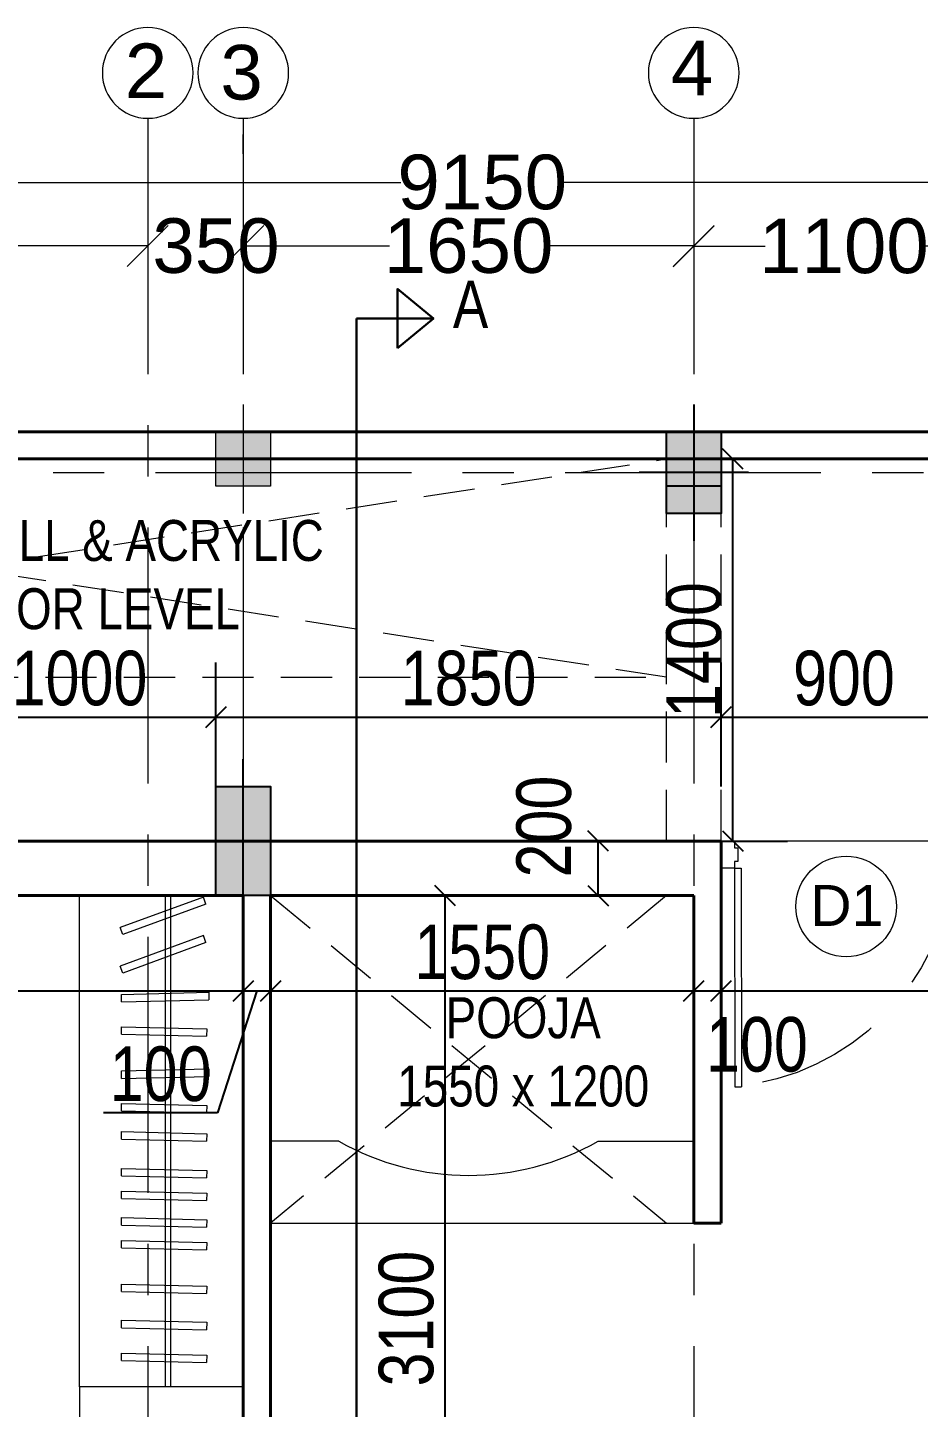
# Model space of a CAD drawing. Header units: metres. Extents: x 1689 to 2066, y 219 to 408.
# Drawn here: x 1905.57 to 1908.83, y 343.17 to 348.23 of the extents above; entities that cross this region are included whole.
import ezdxf
from ezdxf.enums import TextEntityAlignment as Align

# ---------------------------------------------------------------- set-up
doc = ezdxf.new("R2010")
doc.units = ezdxf.units.M
doc.header["$LTSCALE"] = 1.5
for name, pattern in [('00_toilet$0$8th floor plan$0$HIDDEN', [0.375, 0.25, -0.125]), ('CENTER', [2, 1.25, -0.25, 0.25, -0.25]), ('DASHED2', [0.375, 0.25, -0.125]), ('HIDDEN', [0.375, 0.25, -0.125])]:
    doc.linetypes.add(name, pattern=pattern)
for name, color, linetype, lineweight in [('A- DOOR WINDOW TAGS', 7, 'Continuous', 5), ('A-DOOR', 13, 'Continuous', 13), ('A-ELE 01', 7, 'Continuous', 15), ('A-FURNITURE', 252, 'Continuous', 5), ('A-GRID', 252, 'CENTER', 5), ('A-STAIR', 161, 'Continuous', 13), ('A-SYMBOL', 252, 'Continuous', 5), ('A-WALL', 1, 'Continuous', 40), ('A-Working Dimension', 42, 'Continuous', 5), ('COL', 4, 'Continuous', 25), ('COLUMN - STR', 6, 'Continuous', 15), ('GRID - BEAM - STR', 250, 'CENTER', 18)]:
    doc.layers.add(name, color=color, linetype=linetype, lineweight=lineweight)
for name, color, linetype in [('A-COLUMN', 7, 'Continuous'), ('A-Text', 7, 'Continuous'), ('COLUMN', 70, 'Continuous')]:
    doc.layers.add(name, color=color, linetype=linetype)
doc.styles.add('DIM', font='arial.ttf', dxfattribs={"width": 0.8, "height": 0.2})
doc.styles.add('PRADEEP - STR', font='swissel.ttf')
doc.styles.add('Roman', font='romans.shx', dxfattribs={"bigfont": 'bigfont.shx'})
doc.styles.get("Standard").update_dxf_attribs({"font": 'arial.ttf', "height": 0.2})
doc.linetypes.add('ZIGZAG', pattern='A,0.00254,-5.08,[131,ltypeshp.shx,S=5.08,R=0,X=-5.08,Y=0],-10.16,[131,ltypeshp.shx,S=5.08,R=180,X=5.08,Y=0],-5.08', length=20.32254)
doc.dimstyles.new('W-DIM', dxfattribs={"dimtxt": 0.125, "dimasz": 0.075, "dimexe": 0.2, "dimexo": 0.2, "dimgap": 0.04, "dimtad": 1, "dimdec": 0, "dimlfac": 1000, "dimzin": 0, "dimdsep": 46, "dimtxsty": 'DIM', "dimblk": 'OBLIQUE', "dimcen": 0.09, "dimclrt": 7, "dimadec": 0, "dimazin": 0, "dimtfac": 1, "dimtdec": 0, "dimtofl": 0, "dimtmove": 0, "dimatfit": 3, "dimldrblk": 'OPEN90', "dimfxl": 0.1, "dimtolj": 1, "dimtzin": 0, "dimarcsym": 0})
doc.dimstyles.new('Working Dim', dxfattribs={"dimtxt": 0.125, "dimasz": 0.15, "dimexe": 0.09, "dimexo": 0.0625, "dimgap": 0, "dimtad": 0, "dimdec": 0, "dimlfac": 1000, "dimzin": 0, "dimdsep": 46, "dimtxsty": 'Standard', "dimblk": 'OBLIQUE', "dimcen": 0.09, "dimse1": 1, "dimse2": 1, "dimclrd": 256, "dimclre": 256, "dimadec": 0, "dimazin": 0, "dimtfac": 1, "dimtdec": 0, "dimtofl": 0, "dimtmove": 1, "dimatfit": 3, "dimldrblk": 'OBLIQUE', "dimfxl": 1, "dimtolj": 1, "dimtzin": 0, "dimlwd": -1, "dimlwe": -1, "dimarcsym": 0})
pattern_1 = [(0, (0, 0), (0, 6.985), [5.08, -1.905]), (90, (0, 0), (-6.985, 4e-16), [5.08, -1.905])]

# ---------------------------------------------------------------- blocks, each defined once
blk = doc.blocks.new('terey')
h = blk.add_hatch()
h.set_pattern_fill('ANGLE')
h.set_pattern_definition(pattern_1)
h.paths.add_polyline_path([(1491.3427, 474.5722), (1491.5427, 474.5722), (1491.5427, 474.9722), (1491.3427, 474.9722)])
h = blk.add_hatch(color=7)
h.dxf.hatch_style = 1
h.paths.add_polyline_path([(1491.5427, 474.9722), (1491.3427, 474.9722), (1491.3427, 474.5722), (1491.5427, 474.5722)])
at = {"layer": 'A-FURNITURE'}
h = blk.add_hatch(dxfattribs=at)
h.set_pattern_fill('ANGLE')
h.set_pattern_definition(pattern_1)
h.paths.add_polyline_path([(1491.5427, 474.9722), (1491.3427, 474.9722), (1491.3427, 474.5722), (1491.5427, 474.5722)])
at = {"layer": 'A-FURNITURE', "color": 7}
blk.add_lwpolyline([(1491.3427, 474.9722), (1491.5427, 474.9722), (1491.5427, 474.5722), (1491.3427, 474.5722), (1491.3427, 474.9722)], dxfattribs=at)
blk = doc.blocks.new('DOOR 750 MM')
at = {"layer": 'A-DOOR', "lineweight": 5}
for p, q in [((0, 0), (-0.0001, -0.6677)), ((0.0206, 0), (0, 0)), ((0.0206, 0), (0.0205, -0.6677)), ((0.0205, -0.6677), (-0.0001, -0.6677))]:
    blk.add_line(p, q, dxfattribs=at)
for points in [[(-0.6471, 0.0207), (-0.6471, 0.0001), (-0.6883, 0.0001), (-0.6883, 0.0824), (-0.6471, 0.0824), (-0.6471, 0.0618), (-0.6368, 0.0618), (-0.6368, 0.0207)], [(0.0206, 0.0206), (0.0206, 0), (0.0617, 0), (0.0617, 0.0823), (0.0206, 0.0823), (0.0206, 0.0617), (0.0103, 0.0617), (0.0103, 0.0206)]]:
    blk.add_lwpolyline(points, close=True, dxfattribs=at)
at = {"layer": 'A-DOOR', "color": 150, "linetype": 'HIDDEN', "lineweight": 5}
blk.add_arc((0.0891, 0.0685), 0.7394, 185.3116, 264.6729, dxfattribs=at)
blk = doc.blocks.new('_Oblique')
at = {"color": 0, "linetype": 'ByBlock', "lineweight": -2}
blk.add_line((-0.5, -0.5), (0.5, 0.5), dxfattribs=at)
blk = doc.blocks.new('*D258')
at = {"layer": 'A-Working Dimension', "transparency": 16777216}
for p, q in [((1902.7575, 347.4273), (1904.0843, 347.4273)), ((1906.0075, 347.4273), (1904.6807, 347.4273))]:
    blk.add_line(p, q, dxfattribs=at)
at = {"layer": 'Defpoints', "color": 0, "linetype": 'Continuous', "transparency": 16777216}
for p in [(1902.7575, 347.5186), (1906.0075, 347.4273), (1906.0075, 347.1984)]:
    blk.add_point(p, dxfattribs=at)
at = {"layer": 'A-Working Dimension', "linetype": 'Continuous', "transparency": 16777216, "xscale": 0.15, "yscale": 0.15, "zscale": 0.15, "rotation": 180}
blk.add_blockref('_Oblique', (1902.7575, 347.4273), dxfattribs=at)
at = {"layer": 'A-Working Dimension', "linetype": 'Continuous', "transparency": 16777216, "xscale": 0.15, "yscale": 0.15, "zscale": 0.15}
blk.add_blockref('_Oblique', (1906.0075, 347.4273), dxfattribs=at)
at = {"layer": 'A-Working Dimension', "color": 0, "linetype": 'Continuous', "transparency": 16777216, "insert": (1904.3825, 347.4273), "char_height": 0.2, "attachment_point": 5}
blk.add_mtext('\\A1;3250', dxfattribs=at)
blk = doc.blocks.new('*D259')
at = {"layer": 'A-Working Dimension', "transparency": 16777216}
for p, q in [((1906.0075, 347.4273), (1905.8575, 347.4273)), ((1906.3575, 347.4273), (1906.5075, 347.4273))]:
    blk.add_line(p, q, dxfattribs=at)
at = {"layer": 'Defpoints', "color": 0, "linetype": 'Continuous', "transparency": 16777216}
for p in [(1906.0075, 347.4273), (1906.3575, 347.4273), (1906.3575, 347.4028)]:
    blk.add_point(p, dxfattribs=at)
at = {"layer": 'A-Working Dimension', "linetype": 'Continuous', "transparency": 16777216, "xscale": 0.15, "yscale": 0.15, "zscale": 0.15}
blk.add_blockref('_Oblique', (1906.0075, 347.4273), dxfattribs=at)
at = {"layer": 'A-Working Dimension', "linetype": 'Continuous', "transparency": 16777216, "xscale": 0.15, "yscale": 0.15, "zscale": 0.15, "rotation": 180}
blk.add_blockref('_Oblique', (1906.3575, 347.4273), dxfattribs=at)
at = {"layer": 'A-Working Dimension', "color": 0, "linetype": 'Continuous', "transparency": 16777216, "insert": (1906.2575, 347.4273), "char_height": 0.2, "attachment_point": 5}
blk.add_mtext('\\A1;350', dxfattribs=at)
blk = doc.blocks.new('*D260')
at = {"layer": 'A-Working Dimension', "transparency": 16777216}
for p, q in [((1906.3575, 347.4273), (1906.8936, 347.4273)), ((1908.0075, 347.4273), (1907.4714, 347.4273))]:
    blk.add_line(p, q, dxfattribs=at)
at = {"layer": 'Defpoints', "color": 0, "linetype": 'Continuous', "transparency": 16777216}
for p in [(1906.3575, 347.4273), (1908.0075, 347.4273), (1908.0075, 347.4042)]:
    blk.add_point(p, dxfattribs=at)
at = {"layer": 'A-Working Dimension', "linetype": 'Continuous', "transparency": 16777216, "xscale": 0.15, "yscale": 0.15, "zscale": 0.15, "rotation": 180}
blk.add_blockref('_Oblique', (1906.3575, 347.4273), dxfattribs=at)
at = {"layer": 'A-Working Dimension', "linetype": 'Continuous', "transparency": 16777216, "xscale": 0.15, "yscale": 0.15, "zscale": 0.15}
blk.add_blockref('_Oblique', (1908.0075, 347.4273), dxfattribs=at)
at = {"layer": 'A-Working Dimension', "color": 0, "linetype": 'Continuous', "transparency": 16777216, "insert": (1907.1825, 347.4273), "char_height": 0.2, "attachment_point": 5}
blk.add_mtext('\\A1;1650', dxfattribs=at)
blk = doc.blocks.new('*D225')
at = {"layer": 'A-Working Dimension', "transparency": 16777216}
for p, q in [((1902.658, 347.6605), (1906.9344, 347.6605)), ((1911.8075, 347.6605), (1907.531, 347.6605))]:
    blk.add_line(p, q, dxfattribs=at)
at = {"layer": 'Defpoints', "color": 0, "linetype": 'Continuous', "transparency": 16777216}
for p in [(1902.658, 347.6605), (1911.8075, 347.6605), (1911.8075, 347.6605)]:
    blk.add_point(p, dxfattribs=at)
at = {"layer": 'A-Working Dimension', "linetype": 'Continuous', "transparency": 16777216, "xscale": 0.15, "yscale": 0.15, "zscale": 0.15, "rotation": 180}
blk.add_blockref('_Oblique', (1902.658, 347.6605), dxfattribs=at)
at = {"layer": 'A-Working Dimension', "linetype": 'Continuous', "transparency": 16777216, "xscale": 0.15, "yscale": 0.15, "zscale": 0.15}
blk.add_blockref('_Oblique', (1911.8075, 347.6605), dxfattribs=at)
at = {"layer": 'A-Working Dimension', "color": 0, "linetype": 'Continuous', "transparency": 16777216, "insert": (1907.2327, 347.6605), "char_height": 0.2, "attachment_point": 5}
blk.add_mtext('\\A1;9150', dxfattribs=at)
blk = doc.blocks.new('*D229')
at = {"layer": 'A-Working Dimension', "color": 0, "linetype": 'Continuous', "lineweight": -2, "transparency": 16777216}
for p, q in [((1905.2575, 345.4467), (1905.2575, 345.9006)), ((1906.2575, 345.4467), (1906.2575, 345.9006)), ((1905.2575, 345.7006), (1906.2575, 345.7006))]:
    blk.add_line(p, q, dxfattribs=at)
at = {"layer": 'Defpoints', "color": 0, "linetype": 'Continuous', "transparency": 16777216}
for p in [(1906.2575, 345.7006), (1905.2575, 345.2467), (1906.2575, 345.2467)]:
    blk.add_point(p, dxfattribs=at)
at = {"layer": 'A-Working Dimension', "color": 0, "linetype": 'Continuous', "lineweight": -2, "transparency": 16777216, "xscale": 0.075, "yscale": 0.075, "zscale": 0.075, "rotation": 180}
blk.add_blockref('_Oblique', (1905.2575, 345.7006), dxfattribs=at)
at = {"layer": 'A-Working Dimension', "color": 0, "linetype": 'Continuous', "lineweight": -2, "transparency": 16777216, "xscale": 0.075, "yscale": 0.075, "zscale": 0.075}
blk.add_blockref('_Oblique', (1906.2575, 345.7006), dxfattribs=at)
at = {"layer": 'A-Working Dimension', "linetype": 'Continuous', "transparency": 16777216, "insert": (1905.7575, 345.8427), "char_height": 0.2, "attachment_point": 5, "style": 'DIM'}
blk.add_mtext('\\A1;1000', dxfattribs=at)
blk = doc.blocks.new('_Open90')
at = {"color": 0, "linetype": 'ByBlock', "lineweight": -2}
for p, q in [((0, 0), (-1, 0)), ((-0.5, 0.5), (0, 0)), ((0, 0), (-0.5, -0.5))]:
    blk.add_line(p, q, dxfattribs=at)
blk = doc.blocks.new('*D383')
at = {"layer": 'A-Working Dimension', "color": 0, "linetype": 'Continuous', "lineweight": -2, "transparency": 16777216}
for p, q in [((1906.2575, 345.4469), (1906.2575, 345.9006)), ((1908.1075, 345.4467), (1908.1075, 345.9006)), ((1906.2575, 345.7006), (1908.1075, 345.7006))]:
    blk.add_line(p, q, dxfattribs=at)
at = {"layer": 'Defpoints', "color": 0, "linetype": 'Continuous', "transparency": 16777216}
for p in [(1908.1075, 345.7006), (1906.2575, 345.2469), (1908.1075, 345.2467)]:
    blk.add_point(p, dxfattribs=at)
at = {"layer": 'A-Working Dimension', "color": 0, "linetype": 'Continuous', "lineweight": -2, "transparency": 16777216, "xscale": 0.075, "yscale": 0.075, "zscale": 0.075, "rotation": 180}
blk.add_blockref('_Oblique', (1906.2575, 345.7006), dxfattribs=at)
at = {"layer": 'A-Working Dimension', "color": 0, "linetype": 'Continuous', "lineweight": -2, "transparency": 16777216, "xscale": 0.075, "yscale": 0.075, "zscale": 0.075}
blk.add_blockref('_Oblique', (1908.1075, 345.7006), dxfattribs=at)
at = {"layer": 'A-Working Dimension', "linetype": 'Continuous', "transparency": 16777216, "insert": (1907.1825, 345.8427), "char_height": 0.2, "attachment_point": 5, "style": 'DIM'}
blk.add_mtext('\\A1;1850', dxfattribs=at)
blk = doc.blocks.new('*D230')
at = {"layer": 'A-Working Dimension', "color": 0, "linetype": 'Continuous', "lineweight": -2, "transparency": 16777216}
for p, q in [((1908.1075, 345.4467), (1908.1075, 345.9006)), ((1909.0075, 345.4468), (1909.0075, 345.9006)), ((1908.1075, 345.7006), (1909.0075, 345.7006))]:
    blk.add_line(p, q, dxfattribs=at)
at = {"layer": 'Defpoints', "color": 0, "linetype": 'Continuous', "transparency": 16777216}
for p in [(1909.0075, 345.7006), (1908.1075, 345.2467), (1909.0075, 345.2468, 0)]:
    blk.add_point(p, dxfattribs=at)
at = {"layer": 'A-Working Dimension', "color": 0, "linetype": 'Continuous', "lineweight": -2, "transparency": 16777216, "xscale": 0.075, "yscale": 0.075, "zscale": 0.075, "rotation": 180}
blk.add_blockref('_Oblique', (1908.1075, 345.7006), dxfattribs=at)
at = {"layer": 'A-Working Dimension', "color": 0, "linetype": 'Continuous', "lineweight": -2, "transparency": 16777216, "xscale": 0.075, "yscale": 0.075, "zscale": 0.075}
blk.add_blockref('_Oblique', (1909.0075, 345.7006), dxfattribs=at)
at = {"layer": 'A-Working Dimension', "linetype": 'Continuous', "transparency": 16777216, "insert": (1908.5575, 345.8427), "char_height": 0.2, "attachment_point": 5, "style": 'DIM'}
blk.add_mtext('\\A1;900', dxfattribs=at)
blk = doc.blocks.new('*D234')
at = {"layer": 'A-Working Dimension', "color": 0, "linetype": 'Continuous', "lineweight": -2, "transparency": 16777216}
for p, q in [((1902.7575, 344.6972), (1906.3575, 344.6972)), ((1902.7575, 344.5676), (1902.7575, 344.4972))]:
    blk.add_line(p, q, dxfattribs=at)
at = {"layer": 'Defpoints', "color": 0, "linetype": 'Continuous', "transparency": 16777216}
for p in [(1902.7575, 344.7676), (1906.3575, 344.6972), (1906.3575, 344.6972)]:
    blk.add_point(p, dxfattribs=at)
at = {"layer": 'A-Working Dimension', "color": 0, "linetype": 'Continuous', "lineweight": -2, "transparency": 16777216, "xscale": 0.075, "yscale": 0.075, "zscale": 0.075, "rotation": 180}
blk.add_blockref('_Oblique', (1902.7575, 344.6972), dxfattribs=at)
at = {"layer": 'A-Working Dimension', "color": 0, "linetype": 'Continuous', "lineweight": -2, "transparency": 16777216, "xscale": 0.075, "yscale": 0.075, "zscale": 0.075}
blk.add_blockref('_Oblique', (1906.3575, 344.6972), dxfattribs=at)
at = {"layer": 'A-Working Dimension', "linetype": 'Continuous', "transparency": 16777216, "insert": (1904.5575, 344.8394), "char_height": 0.2, "attachment_point": 5, "style": 'DIM'}
blk.add_mtext('\\A1;3600', dxfattribs=at)
blk = doc.blocks.new('*D235')
at = {"layer": 'A-Working Dimension', "color": 0, "linetype": 'Continuous', "lineweight": -2, "transparency": 16777216}
for p, q in [((1906.4075, 344.6972), (1906.2633, 344.2504)), ((1906.3575, 344.6972), (1906.4575, 344.6972)), ((1906.2633, 344.2504), (1905.8454, 344.2504))]:
    blk.add_line(p, q, dxfattribs=at)
at = {"layer": 'Defpoints', "color": 0, "linetype": 'Continuous', "transparency": 16777216}
for p in [(1906.3575, 344.6972), (1906.4575, 344.6972), (1906.4575, 344.6972)]:
    blk.add_point(p, dxfattribs=at)
at = {"layer": 'A-Working Dimension', "color": 0, "linetype": 'Continuous', "lineweight": -2, "transparency": 16777216, "xscale": 0.075, "yscale": 0.075, "zscale": 0.075, "rotation": 180}
blk.add_blockref('_Oblique', (1906.3575, 344.6972), dxfattribs=at)
at = {"layer": 'A-Working Dimension', "color": 0, "linetype": 'Continuous', "lineweight": -2, "transparency": 16777216, "xscale": 0.075, "yscale": 0.075, "zscale": 0.075}
blk.add_blockref('_Oblique', (1906.4575, 344.6972), dxfattribs=at)
at = {"layer": 'A-Working Dimension', "linetype": 'Continuous', "transparency": 16777216, "insert": (1906.0544, 344.3925), "char_height": 0.2, "attachment_point": 5, "style": 'DIM'}
blk.add_mtext('\\A1;100', dxfattribs=at)
blk = doc.blocks.new('*D386')
at = {"layer": 'A-Working Dimension', "color": 0, "linetype": 'Continuous', "lineweight": -2, "transparency": 16777216}
for p, q in [((1906.4575, 344.6972), (1908.0075, 344.6972)), ((1908.0075, 344.5676), (1908.0075, 344.4972))]:
    blk.add_line(p, q, dxfattribs=at)
at = {"layer": 'Defpoints', "color": 0, "linetype": 'Continuous', "transparency": 16777216}
for p in [(1908.0075, 344.7676), (1906.4575, 344.6972), (1908.0075, 344.6972)]:
    blk.add_point(p, dxfattribs=at)
at = {"layer": 'A-Working Dimension', "color": 0, "linetype": 'Continuous', "lineweight": -2, "transparency": 16777216, "xscale": 0.075, "yscale": 0.075, "zscale": 0.075, "rotation": 180}
blk.add_blockref('_Oblique', (1906.4575, 344.6972), dxfattribs=at)
at = {"layer": 'A-Working Dimension', "color": 0, "linetype": 'Continuous', "lineweight": -2, "transparency": 16777216, "xscale": 0.075, "yscale": 0.075, "zscale": 0.075}
blk.add_blockref('_Oblique', (1908.0075, 344.6972), dxfattribs=at)
at = {"layer": 'A-Working Dimension', "linetype": 'Continuous', "transparency": 16777216, "insert": (1907.2325, 344.8393), "char_height": 0.2, "attachment_point": 5, "style": 'DIM'}
blk.add_mtext('\\A1;1550', dxfattribs=at)
blk = doc.blocks.new('*D387')
at = {"layer": 'A-Working Dimension', "color": 0, "linetype": 'Continuous', "lineweight": -2, "transparency": 16777216}
for p, q in [((1908.0075, 344.6972), (1908.1075, 344.6972)), ((1908.1075, 344.5676), (1908.1075, 344.4972))]:
    blk.add_line(p, q, dxfattribs=at)
at = {"layer": 'Defpoints', "color": 0, "linetype": 'Continuous', "transparency": 16777216}
for p in [(1908.1075, 344.7676), (1908.0075, 344.6972), (1908.1075, 344.6972)]:
    blk.add_point(p, dxfattribs=at)
at = {"layer": 'A-Working Dimension', "color": 0, "linetype": 'Continuous', "lineweight": -2, "transparency": 16777216, "xscale": 0.075, "yscale": 0.075, "zscale": 0.075, "rotation": 180}
blk.add_blockref('_Oblique', (1908.0075, 344.6972), dxfattribs=at)
at = {"layer": 'A-Working Dimension', "color": 0, "linetype": 'Continuous', "lineweight": -2, "transparency": 16777216, "xscale": 0.075, "yscale": 0.075, "zscale": 0.075}
blk.add_blockref('_Oblique', (1908.1075, 344.6972), dxfattribs=at)
at = {"layer": 'A-Working Dimension', "linetype": 'Continuous', "transparency": 16777216, "insert": (1908.239, 344.5004), "char_height": 0.2, "attachment_point": 5, "style": 'DIM'}
blk.add_mtext('\\A1;100', dxfattribs=at)
blk = doc.blocks.new('*D236')
at = {"layer": 'A-Working Dimension', "transparency": 16777216}
for p, q in [((1908.0075, 347.4264), (1908.2686, 347.4264)), ((1909.1075, 347.4264), (1908.8464, 347.4264))]:
    blk.add_line(p, q, dxfattribs=at)
at = {"layer": 'Defpoints', "color": 0, "linetype": 'Continuous', "transparency": 16777216}
for p in [(1908.0075, 347.4273), (1909.1075, 347.4273), (1909.1075, 347.4264)]:
    blk.add_point(p, dxfattribs=at)
at = {"layer": 'A-Working Dimension', "linetype": 'Continuous', "transparency": 16777216, "xscale": 0.15, "yscale": 0.15, "zscale": 0.15, "rotation": 180}
blk.add_blockref('_Oblique', (1908.0075, 347.4264), dxfattribs=at)
at = {"layer": 'A-Working Dimension', "linetype": 'Continuous', "transparency": 16777216, "xscale": 0.15, "yscale": 0.15, "zscale": 0.15}
blk.add_blockref('_Oblique', (1909.1075, 347.4264), dxfattribs=at)
at = {"layer": 'A-Working Dimension', "color": 0, "linetype": 'Continuous', "transparency": 16777216, "insert": (1908.5575, 347.4264), "char_height": 0.2, "attachment_point": 5}
blk.add_mtext('\\A1;1100', dxfattribs=at)
blk = doc.blocks.new('*D265')
at = {"layer": 'A-Working Dimension', "color": 0, "lineweight": -2, "transparency": 16777216}
for p, q in [((1908.1075, 344.6972), (1911.6075, 344.6972)), ((1908.1075, 344.5676), (1908.1075, 344.4972)), ((1911.6075, 344.5072), (1911.6075, 344.4972))]:
    blk.add_line(p, q, dxfattribs=at)
at = {"layer": 'Defpoints', "color": 0, "transparency": 16777216}
for p in [(1908.1075, 344.7676), (1911.6075, 344.7072), (1911.6075, 344.6972)]:
    blk.add_point(p, dxfattribs=at)
at = {"layer": 'A-Working Dimension', "color": 0, "lineweight": -2, "transparency": 16777216, "xscale": 0.075, "yscale": 0.075, "zscale": 0.075, "rotation": 180}
blk.add_blockref('_Oblique', (1908.1075, 344.6972), dxfattribs=at)
at = {"layer": 'A-Working Dimension', "color": 0, "lineweight": -2, "transparency": 16777216, "xscale": 0.075, "yscale": 0.075, "zscale": 0.075}
blk.add_blockref('_Oblique', (1911.6075, 344.6972), dxfattribs=at)
at = {"layer": 'A-Working Dimension', "transparency": 16777216, "insert": (1909.8575, 344.8394), "char_height": 0.2, "attachment_point": 5, "style": 'DIM'}
blk.add_mtext('\\A1;3500', dxfattribs=at)
blk = doc.blocks.new('*D428')
at = {"layer": 'A-Working Dimension', "color": 0, "lineweight": -2, "transparency": 16777216}
for p, q in [((1907.097, 341.9467), (1907.097, 345.0467)), ((1907.286, 345.0467), (1907.297, 345.0467))]:
    blk.add_line(p, q, dxfattribs=at)
at = {"layer": 'Defpoints', "color": 0, "transparency": 16777216}
for p in [(1907.086, 345.0467), (1907.097, 345.0467), (1907.097, 341.9467)]:
    blk.add_point(p, dxfattribs=at)
at = {"layer": 'A-Working Dimension', "color": 0, "lineweight": -2, "transparency": 16777216, "xscale": 0.075, "yscale": 0.075, "zscale": 0.075}
for p, rotation in [((1907.097, 345.0467), 90), ((1907.097, 341.9467), 270)]:
    blk.add_blockref('_Oblique', p, dxfattribs=dict(at, rotation=rotation))
at = {"layer": 'A-Working Dimension', "transparency": 16777216, "insert": (1906.9548, 343.4967), "char_height": 0.2, "attachment_point": 5, "rotation": 90, "style": 'DIM'}
blk.add_mtext('\\A1;3100', dxfattribs=at)
blk = doc.blocks.new('*D273')
at = {"layer": 'A-Working Dimension', "color": 0, "lineweight": -2, "transparency": 16777216}
for p, q in [((1907.6575, 345.0467), (1907.6575, 345.2469)), ((1907.8541, 345.2469), (1907.8575, 345.2469))]:
    blk.add_line(p, q, dxfattribs=at)
at = {"layer": 'Defpoints', "color": 0, "transparency": 16777216}
for p in [(1907.6541, 345.2469), (1907.6575, 345.2469), (1907.6575, 345.0467)]:
    blk.add_point(p, dxfattribs=at)
at = {"layer": 'A-Working Dimension', "color": 0, "lineweight": -2, "transparency": 16777216, "xscale": 0.075, "yscale": 0.075, "zscale": 0.075}
for p, rotation in [((1907.6575, 345.2469), 90), ((1907.6575, 345.0467), 270)]:
    blk.add_blockref('_Oblique', p, dxfattribs=dict(at, rotation=rotation))
at = {"layer": 'A-Working Dimension', "transparency": 16777216, "insert": (1907.4591, 345.2997), "char_height": 0.2, "attachment_point": 5, "rotation": 90, "style": 'DIM'}
blk.add_mtext('\\A1;200', dxfattribs=at)
blk = doc.blocks.new('*D429')
at = {"layer": 'A-Working Dimension', "color": 0, "lineweight": -2, "transparency": 16777216}
for p, q in [((1907.2455, 346.6467), (1908.3504, 346.6467)), ((1908.1504, 345.2467), (1908.1504, 346.6467)), ((1907.7418, 345.2467), (1908.3504, 345.2467))]:
    blk.add_line(p, q, dxfattribs=at)
at = {"layer": 'Defpoints', "color": 0, "transparency": 16777216}
for p in [(1907.0455, 346.6467), (1908.1504, 346.6467), (1907.5418, 345.2467)]:
    blk.add_point(p, dxfattribs=at)
at = {"layer": 'A-Working Dimension', "color": 0, "lineweight": -2, "transparency": 16777216, "xscale": 0.075, "yscale": 0.075, "zscale": 0.075}
for p, rotation in [((1908.1504, 346.6467), 90), ((1908.1504, 345.2467), 270)]:
    blk.add_blockref('_Oblique', p, dxfattribs=dict(at, rotation=rotation))
at = {"layer": 'A-Working Dimension', "transparency": 16777216, "insert": (1908.0083, 345.9467), "char_height": 0.2, "attachment_point": 5, "rotation": 90, "style": 'DIM'}
blk.add_mtext('\\A1;1400', dxfattribs=at)
blk = doc.blocks.new('D1')
at = {"layer": 'A- DOOR WINDOW TAGS', "lineweight": 5}
blk.add_circle((1700.4373, 432.369), 0.1843, dxfattribs=at)
at = {"layer": 'A- DOOR WINDOW TAGS', "insert": (1700.3055, 432.4478), "char_height": 0.15, "attachment_point": 1, "style": 'Roman'}
blk.add_mtext_dynamic_manual_height_columns('{\\fArial|b0|i0|c0|p34;D1}', width=0.246397, gutter_width=0.325, heights=[0], dxfattribs=at)
blk = doc.blocks.new('GRID NOS')
at = {"layer": 'GRID - BEAM - STR', "color": 3, "linetype": 'Continuous', "lineweight": 15}
blk.add_line((0, -0.205), (0, 0.17), dxfattribs=at)
blk.add_circle((0, -0.682), 0.477, dxfattribs=at)
blk = doc.blocks.new('0.2X0.4')
at = {"layer": 'COLUMN'}
h = blk.add_hatch(dxfattribs=at)
h.set_pattern_fill('ANGLE', color=256)
h.set_pattern_definition([(0, (-1673.224, -421.962), (0, 6.985), [5.08, -1.905]), (90, (-1673.224, -421.962), (-6.985, 4e-16), [5.08, -1.905])])
h.paths.add_polyline_path([(-0.1, 0.2), (0.1, 0.2), (0.1, -0.2), (-0.1, -0.2)])
h = blk.add_hatch(color=256, dxfattribs=at)
h.dxf.hatch_style = 1
h.paths.add_polyline_path([(-0.1, 0.2), (0.1, 0.2), (0.1, -0.2), (-0.1, -0.2)])
for p, q in [((0, -0.3), (0, 0.3)), ((0.2, 0), (-0.2, 0))]:
    blk.add_line(p, q, dxfattribs=at)
blk.add_lwpolyline([(-0.1, 0.2), (0.1, 0.2), (0.1, -0.2), (-0.1, -0.2)], close=True, dxfattribs=at)
blk = doc.blocks.new('0.2X0.2')
at = {"layer": 'COL'}
h = blk.add_hatch(dxfattribs=at)
h.set_pattern_fill('ANGLE', color=4)
h.set_pattern_definition([(0, (-1731.495, -409.5736), (0, 6.985), [5.08, -1.905]), (90, (-1731.495, -409.5736), (-6.985, 4e-16), [5.08, -1.905])])
h.paths.add_polyline_path([(-0.1, 0.15), (0.1, 0.15), (0.1, -0.15), (-0.1, -0.15)])
h = blk.add_hatch(color=256, dxfattribs=at)
h.dxf.hatch_style = 1
h.paths.add_polyline_path([(-0.1, 0.15), (0.1, 0.15), (0.1, -0.15), (-0.1, -0.15)])
for p, q in [((0, 0.25), (0, -0.25)), ((0.2, 0), (-0.2, 0))]:
    blk.add_line(p, q, dxfattribs=at)
blk.add_lwpolyline([(-0.1, 0.15), (0.1, 0.15), (0.1, -0.15), (-0.1, -0.15)], close=True, dxfattribs=at)
blk = doc.blocks.new('.2  .2')
at = {"layer": 'COLUMN - STR'}
h = blk.add_hatch(dxfattribs=at)
h.set_pattern_fill('ANGLE', color=256)
h.set_pattern_definition([(0, (-1706.595, -414.999), (0, 6.985), [5.08, -1.905]), (90, (-1706.595, -414.999), (-6.985, 4e-16), [5.08, -1.905])])
h.paths.add_polyline_path([(-0.1, 0.1), (0.1, 0.1), (0.1, -0.1), (-0.1, -0.1)])
h = blk.add_hatch(color=256, dxfattribs=at)
h.dxf.hatch_style = 1
h.paths.add_polyline_path([(-0.1, 0.1), (0.1, 0.1), (0.1, -0.1), (-0.1, -0.1)])
for p, q in [((0, 0.2), (0, -0.2)), ((0.2, 0), (-0.2, 0))]:
    blk.add_line(p, q, dxfattribs=at)
blk.add_lwpolyline([(-0.1, 0.1), (0.1, 0.1), (0.1, -0.1), (-0.1, -0.1)], close=True, dxfattribs=at)
blk = doc.blocks.new('GRID 01')
at = {"layer": 'A-COLUMN'}
blk.add_lwpolyline([(5.15, 15.9529), (5.35, 15.9529), (5.35, 15.7529), (5.15, 15.7529), (5.15, 15.9529)], dxfattribs=at)
at = {"layer": 'A-GRID', "ltscale": 0.5}
for p, q in [((3.25, 17.1013), (3.25, 0.3133)), ((3.6, 17.1013), (3.6, 0.3133)), ((5.25, 17.1013), (5.25, 0.3133)), ((-1.2215, 15.8031), (10.5251, 15.8031)), ((-1.2216, 14.4531), (10.4146, 14.4531))]:
    blk.add_line(p, q, dxfattribs=at)
at = {"layer": 'A-GRID', "color": 4, "linetype": 'Continuous', "lineweight": 15, "ltscale": 0.5}
blk.add_line((3.6, 16.9706), (3.6, 17.0419), dxfattribs=at)
at = {"layer": 'A-COLUMN'}
for name, p in [('.2  .2', (3.6, 15.8531)), ('0.2X0.2', (5.25, 15.8029)), ('0.2X0.4', (3.6, 14.4531))]:
    blk.add_blockref(name, p, dxfattribs=at)
at = {"layer": 'A-GRID', "color": 1, "linetype": 'Continuous', "lineweight": 15, "xscale": -0.3484444444444442, "yscale": 0.3484444444444442, "zscale": 0.3484444444444446, "rotation": 180}
for p in [(3.25, 17.03), (3.6, 17.03), (5.25, 17.03)]:
    blk.add_blockref('GRID NOS', p, dxfattribs=at)
at = {"layer": 'A-GRID', "color": 4, "linetype": 'Continuous', "lineweight": 15, "style": 'PRADEEP - STR'}
for s, p in [('2', (3.2438, 17.1754)), ('3', (3.5938, 17.1701)), ('4', (5.2438, 17.186))]:
    blk.add_text(s, height=0.2, rotation=360, dxfattribs=at).set_placement(p, align=Align.CENTER)

msp = doc.modelspace()

# ---------------------------------------------------------------- linework, layer by layer
at = {"lineweight": 30}
for q in [(1907.05394, 347.16134), (1906.77224, 332.95231)]:
    msp.add_line((1906.77224, 347.16134), q, dxfattribs=at)
at = {"lineweight": 30, "elevation": 0}
msp.add_lwpolyline([(1906.92189, 347.05287), (1907.05394, 347.16134), (1906.92189, 347.26981)], close=True, dxfattribs=at)
at = {"layer": 'A-ELE 01', "linetype": 'ZIGZAG', "ltscale": 0.005}
msp.add_line((1906.45748, 343.84674), (1908.00748, 343.84674), dxfattribs=at)
at = {"layer": 'A-FURNITURE'}
for p, q in [((1906.07079, 345.04674), (1906.07079, 343.24631)), ((1906.09261, 343.24631), (1906.09261, 345.04674)), ((1906.21152, 345.04141), (1905.90644, 344.92972)), ((1906.22089, 345.0158), (1905.91581, 344.90411)), ((1906.22089, 345.0158), (1906.21152, 345.04141)), ((1905.91581, 344.90411), (1905.90644, 344.92972)), ((1906.21152, 344.90004), (1905.90644, 344.78835)), ((1906.22089, 344.87443), (1906.21152, 344.90004)), ((1906.22089, 344.87443), (1905.91581, 344.76274)), ((1905.91581, 344.76274), (1905.90644, 344.78835)), ((1905.91081, 344.68494), (1906.23077, 344.69238)), ((1906.23077, 344.69238), (1906.23141, 344.66512)), ((1905.91144, 344.65767), (1905.91081, 344.68494)), ((1905.91144, 344.65767), (1906.23141, 344.66512)), ((1905.9108, 344.53854), (1905.9108, 344.56582)), ((1905.9108, 344.56582), (1906.22397, 344.55836)), ((1905.9108, 344.53854), (1906.22332, 344.53109)), ((1906.22397, 344.55836), (1906.22332, 344.53109)), ((1905.91081, 344.40427), (1906.23077, 344.41171)), ((1905.91144, 344.377), (1905.91081, 344.40427)), ((1906.23077, 344.41171), (1906.23141, 344.38445)), ((1905.91144, 344.377), (1906.23141, 344.38445)), ((1905.9108, 344.25787), (1905.9108, 344.28515)), ((1905.9108, 344.28515), (1906.22397, 344.27769)), ((1905.9108, 344.25787), (1906.22332, 344.25042)), ((1906.22397, 344.27769), (1906.22332, 344.25042)), ((1905.9108, 344.15445), (1905.9108, 344.18173)), ((1905.9108, 344.18173), (1906.22397, 344.17427)), ((1905.9108, 344.15445), (1906.22332, 344.147)), ((1906.22397, 344.17427), (1906.22332, 344.147)), ((1906.70752, 344.14674), (1906.45748, 344.14674)), ((1907.65752, 344.14674), (1908.00748, 344.14674)), ((1905.9108, 344.01981), (1905.9108, 344.04709)), ((1905.9108, 344.04709), (1906.22397, 344.03963)), ((1906.22397, 344.03963), (1906.22332, 344.01236)), ((1905.9108, 344.01981), (1906.22332, 344.01236)), ((1905.9108, 343.93653), (1905.9108, 343.96381)), ((1905.9108, 343.96381), (1906.22397, 343.95635)), ((1905.9108, 343.93653), (1906.22332, 343.92909)), ((1906.22397, 343.95635), (1906.22332, 343.92909)), ((1905.9108, 343.83928), (1905.9108, 343.86656)), ((1905.9108, 343.86656), (1906.22397, 343.8591)), ((1905.9108, 343.83928), (1906.22332, 343.83183)), ((1906.22397, 343.8591), (1906.22332, 343.83183)), ((1905.9108, 343.756), (1905.9108, 343.78328)), ((1905.9108, 343.78328), (1906.22397, 343.77582)), ((1905.9108, 343.756), (1906.22332, 343.74855)), ((1906.22397, 343.77582), (1906.22332, 343.74855)), ((1905.9108, 343.59553), (1905.9108, 343.62281)), ((1905.9108, 343.62281), (1906.22397, 343.61535)), ((1905.9108, 343.59553), (1906.22332, 343.58808)), ((1906.22397, 343.61535), (1906.22332, 343.58808)), ((1905.9108, 343.46343), (1905.9108, 343.49071)), ((1905.9108, 343.49071), (1906.22397, 343.48325)), ((1906.22397, 343.48325), (1906.22332, 343.45598)), ((1905.9108, 343.46343), (1906.22332, 343.45598)), ((1905.9108, 343.34282), (1905.9108, 343.3701)), ((1905.9108, 343.3701), (1906.22397, 343.36263)), ((1905.9108, 343.34282), (1906.22332, 343.33537)), ((1906.22397, 343.36263), (1906.22332, 343.33537))]:
    msp.add_line(p, q, dxfattribs=at)
msp.add_lwpolyline([(1905.75748, 345.04674), (1906.35748, 345.04674), (1906.35748, 343.24631), (1905.75748, 343.24631)], close=True, dxfattribs=at)
msp.add_arc((1907.18252, 344.98518), 0.96364, 240.46712, 299.53288, dxfattribs=at)
at = {"layer": 'A-STAIR', "linetype": 'DASHED2', "ltscale": 0.5}
for p, q in [((1907.90748, 345.24671), (1907.90748, 346.64674)), ((1908.10748, 345.24671), (1908.10748, 346.64674)), ((1905.75748, 343.24631), (1905.75748, 342.04686))]:
    msp.add_line(p, q, dxfattribs=at)
at = {"layer": 'A-SYMBOL', "linetype": 'DASHED2', "ltscale": 0.5}
for p, q in [((1902.75748, 345.84674), (1907.90748, 346.64674)), ((1907.90748, 345.84674), (1902.75748, 346.64674)), ((1902.75748, 345.84674), (1907.90748, 345.84674)), ((1906.45748, 345.04686), (1907.90748, 343.84674)), ((1907.90748, 345.04674), (1906.45748, 343.84674))]:
    msp.add_line(p, q, dxfattribs=at)
at = {"layer": 'A-SYMBOL'}
msp.add_line((1908.10748, 345.24686), (1909.00748, 345.24729, 0), dxfattribs=at)
at = {"layer": 'A-WALL', "color": 1}
for p, q in [((1911.80748, 346.74674), (1902.65748, 346.74674)), ((1911.70748, 346.64674), (1902.75748, 346.64674)), ((1908.10748, 345.24672), (1905.25752, 345.24673)), ((1908.10748, 343.84674), (1908.10748, 345.24672)), ((1906.35748, 345.04674), (1905.25752, 345.04674)), ((1906.35748, 342.04674), (1906.35748, 345.04674)), ((1906.45748, 345.04674), (1908.00748, 345.04674)), ((1906.45748, 341.94674), (1906.45748, 345.04674)), ((1908.00748, 343.84674), (1908.00748, 345.04674)), ((1908.00748, 343.84674), (1908.10748, 343.84674))]:
    msp.add_line(p, q, dxfattribs=at)

# ---------------------------------------------------------------- block references
at = {"layer": 'A- DOOR WINDOW TAGS'}
msp.add_blockref('D1', (208.12851, -87.36222), dxfattribs=at)
at = {"layer": 'A-DOOR', "extrusion": (1.55782e-09, 3.69005e-13, 1), "xscale": -1.200000010643639, "yscale": 1.200000010643639, "zscale": 1.200000010643639, "rotation": 0.02719587554036451}
msp.add_blockref('DOOR 750 MM', (1908.18161, 345.14757, 0), dxfattribs=at)
at = {"layer": 'A-FURNITURE'}
msp.add_blockref('terey', (414.91482, -129.52549), dxfattribs=at)
at = {"layer": 'A-GRID', "linetype": '00_toilet$0$8th floor plan$0$HIDDEN'}
msp.add_blockref('GRID 01', (1902.75748, 330.7938), dxfattribs=at)

# ---------------------------------------------------------------- texts
at = {"layer": 'A-Text', "attachment_point": 1, "style": 'DIM'}
for s, insert, char_height, width in [('A', (1907.12535, 347.30031), 0.17353, 0.1945299), ('\\pxqc;OTS COVERED WITH GRILL & ACRYLIC SHEET AT FIRST FLOOR LEVEL', (1903.23982, 346.4231), 0.15, 3.6680798), ('\\pxqc;POOJA\\P1550 x 1200', (1906.54799, 344.67413), 0.15, 1.6699508)]:
    msp.add_mtext(s, dxfattribs=dict(at, insert=insert, char_height=char_height, width=width))

# ---------------------------------------------------------------- dimensions: what is measured, and where the dimension line sits
at = {"layer": 'A-Working Dimension', "color": 0, "linetype": 'Continuous'}
for base, p1, p2, picture, middle in [((1911.807485, 347.660519), (1902.657981, 347.660519), (1911.807485, 347.660519), '*D225', (1907.232733, 347.660519)), ((1906.00748, 347.42728), (1902.75748, 347.51864), (1906.00748, 347.19836), '*D258', (1904.38248, 347.42728)), ((1908.00748, 347.42728), (1906.35748, 347.42728), (1908.00748, 347.40424), '*D260', (1907.18248, 347.42728)), ((1909.10748, 347.42643), (1908.00748, 347.42728), (1909.10748, 347.42728), '*D236', (1908.55748, 347.42643))]:
    dim = msp.add_linear_dim(base=base, p1=p1, p2=p2, dimstyle='Working Dim', dxfattribs=at)
    dim.commit()
    dim.dimension.update_dxf_attribs({"geometry": picture, "text_midpoint": middle})
dim = msp.add_linear_dim(base=(1906.35748, 347.42728), p1=(1906.00748, 347.42728), p2=(1906.35748, 347.40284), dimstyle='Working Dim', dxfattribs=at)
dim.commit()
dim.dimension.update_dxf_attribs({"geometry": '*D259', "text_midpoint": (1906.25748, 347.42728), "dimtype": 128})
at = {"layer": 'A-Working Dimension'}
for base, p1, p2, picture, middle in [((1908.1504, 346.64674), (1907.54177, 345.24672), (1907.04546, 346.64674), '*D429', (1908.00828, 345.94673)), ((1907.09702, 345.04674), (1907.09702, 341.94674), (1907.08601, 345.04674), '*D428', (1906.95484, 343.49674))]:
    dim = msp.add_linear_dim(base=base, p1=p1, p2=p2, angle=90, dimstyle='W-DIM', override={"dimclrt": 256, "dimtmove": 1}, dxfattribs=at)
    dim.commit()
    dim.dimension.update_dxf_attribs({"geometry": picture, "text_midpoint": middle})
at = {"layer": 'A-Working Dimension', "linetype": 'Continuous'}
for base, p1, p2, override, picture, middle in [((1906.25748, 345.70059), (1905.25752, 345.24673), (1906.25748, 345.24673), {"dimclrt": 256}, '*D229', (1905.7575, 345.84271)), ((1908.10748, 345.70059), (1906.25748, 345.24686), (1908.10748, 345.24672), {"dimclrt": 256}, '*D383', (1907.18248, 345.84271)), ((1909.00748, 345.7006), (1908.10748, 345.24671), (1909.00748, 345.24685, 0), {"dimclrt": 256}, '*D230', (1908.55748, 345.84271)), ((1906.35748, 344.69717), (1902.75748, 344.76762), (1906.35748, 344.69717), {"dimclrt": 256, "dimtmove": 1}, '*D234', (1904.55748, 344.83935)), ((1908.00748, 344.69717), (1906.45748, 344.69717), (1908.00748, 344.76762), {"dimclrt": 256, "dimtmove": 1}, '*D386', (1907.23248, 344.83928))]:
    dim = msp.add_linear_dim(base=base, p1=p1, p2=p2, dimstyle='W-DIM', override=override, dxfattribs=at)
    dim.commit()
    dim.dimension.update_dxf_attribs({"geometry": picture, "text_midpoint": middle})
at = {"layer": 'A-Working Dimension'}
dim = msp.add_linear_dim(base=(1907.65747, 345.24686), p1=(1907.65747, 345.04674), p2=(1907.65414, 345.24686), angle=90, dimstyle='W-DIM', override={"dimclrt": 256, "dimtmove": 1}, dxfattribs=at)
dim.commit()
dim.dimension.update_dxf_attribs({"geometry": '*D273', "text_midpoint": (1907.60119, 345.29967), "dimtype": 128})
dim = msp.add_linear_dim(base=(1911.60748, 344.69717), p1=(1908.10748, 344.76762), p2=(1911.60748, 344.70718), dimstyle='W-DIM', override={"dimclrt": 256, "dimtmove": 1}, dxfattribs=at)
dim.commit()
dim.dimension.update_dxf_attribs({"geometry": '*D265', "text_midpoint": (1909.85748, 344.83935)})
at = {"layer": 'A-Working Dimension', "linetype": 'Continuous'}
for base, p1, p2, picture, middle in [((1908.10748, 344.69717), (1908.00748, 344.69717), (1908.10748, 344.76762), '*D387', (1908.23898, 344.35826)), ((1906.45748, 344.69717), (1906.35748, 344.69717), (1906.45748, 344.69717), '*D235', (1906.22332, 344.25042))]:
    dim = msp.add_linear_dim(base=base, p1=p1, p2=p2, dimstyle='W-DIM', override={"dimclrt": 256, "dimtmove": 1}, dxfattribs=at)
    dim.commit()
    dim.dimension.update_dxf_attribs({"geometry": picture, "text_midpoint": middle, "dimtype": 128})

doc.saveas('drawing.dxf')
